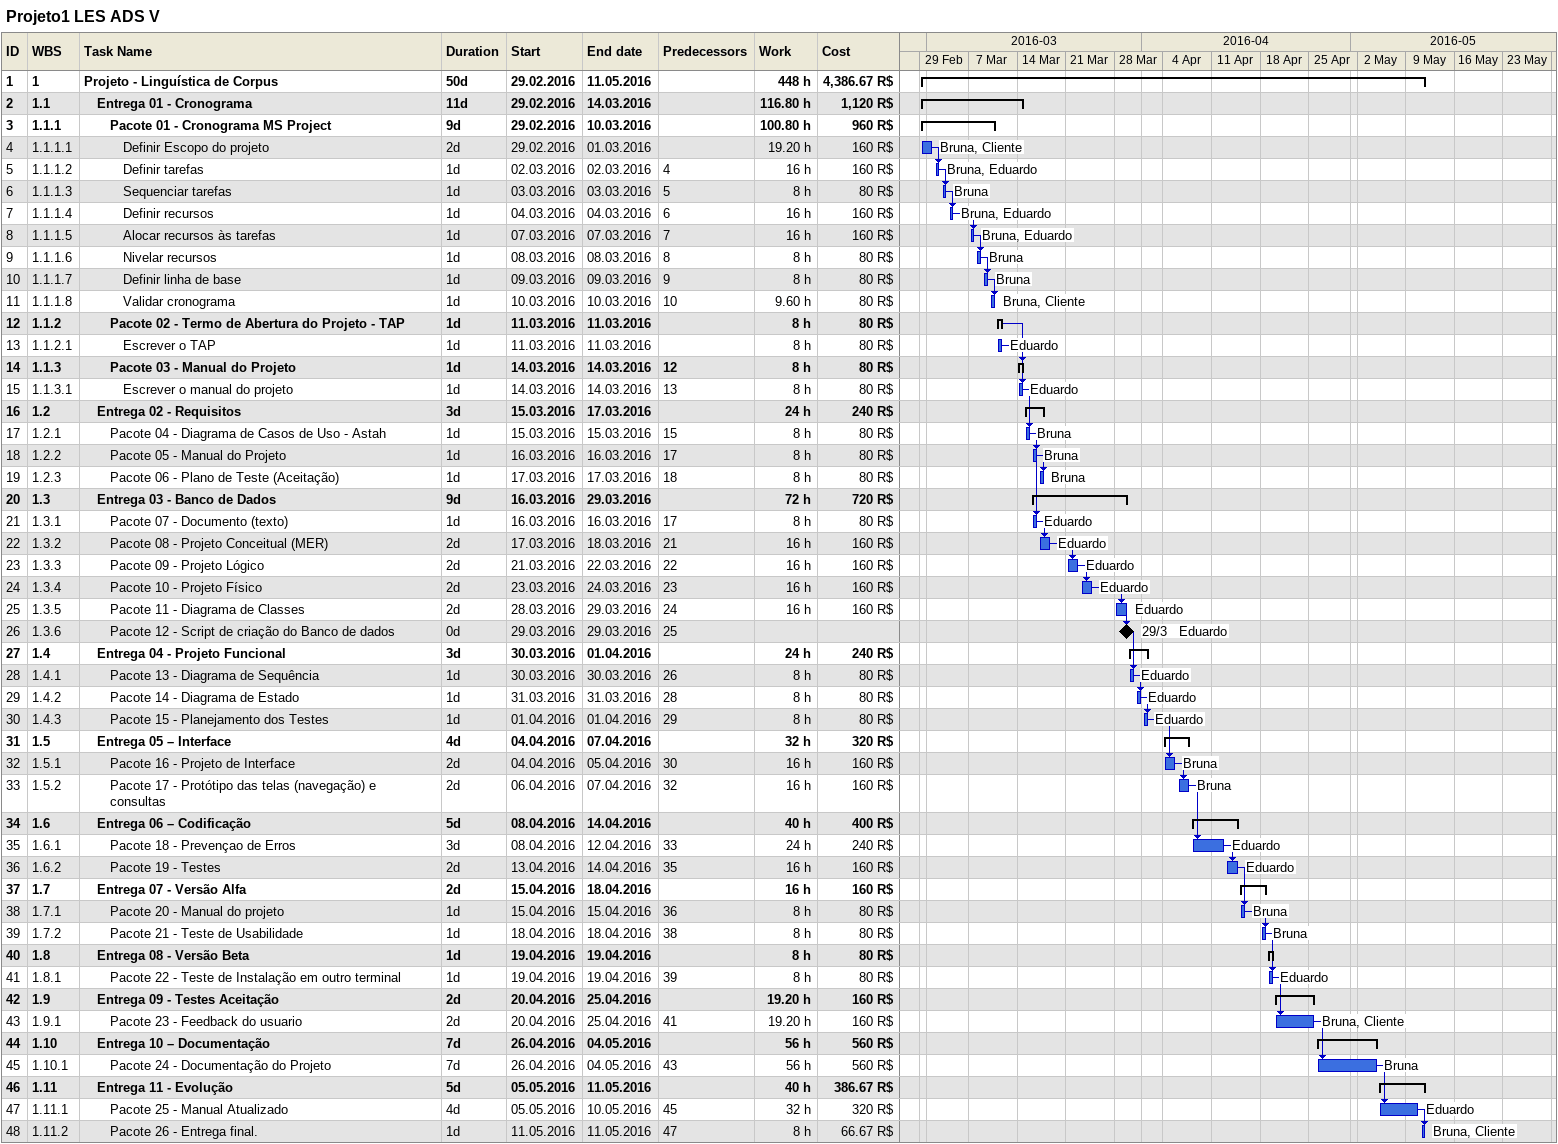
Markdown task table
Projeto1 LES ADS V

| ID | WBS | Task | Duration | Start | Finish | Predecessors | Resources | Work (h) | Cost (R$) |
|---|---|---|---|---|---|---|---|---|---|
| 1 | 1 | **Projeto - Linguística de Corpus** | 50d | 2016-02-29 | 2016-05-11 |  |  | 448 | 4386.67 |
| 2 | 1.1 | **Entrega 01 - Cronograma** | 11d | 2016-02-29 | 2016-03-14 |  |  | 116.80 | 1120 |
| 3 | 1.1.1 | **Pacote 01 - Cronograma MS Project** | 9d | 2016-02-29 | 2016-03-10 |  |  | 100.80 | 960 |
| 4 | 1.1.1.1 | Definir Escopo do projeto | 2d | 2016-02-29 | 2016-03-01 |  | Bruna, Cliente | 19.20 | 160 |
| 5 | 1.1.1.2 | Definir tarefas | 1d | 2016-03-02 | 2016-03-02 | 4 | Bruna, Eduardo | 16 | 160 |
| 6 | 1.1.1.3 | Sequenciar tarefas | 1d | 2016-03-03 | 2016-03-03 | 5 | Bruna | 8 | 80 |
| 7 | 1.1.1.4 | Definir recursos | 1d | 2016-03-04 | 2016-03-04 | 6 | Bruna, Eduardo | 16 | 160 |
| 8 | 1.1.1.5 | Alocar recursos às tarefas | 1d | 2016-03-07 | 2016-03-07 | 7 | Bruna, Eduardo | 16 | 160 |
| 9 | 1.1.1.6 | Nivelar recursos | 1d | 2016-03-08 | 2016-03-08 | 8 | Bruna | 8 | 80 |
| 10 | 1.1.1.7 | Definir linha de base | 1d | 2016-03-09 | 2016-03-09 | 9 | Bruna | 8 | 80 |
| 11 | 1.1.1.8 | Validar cronograma | 1d | 2016-03-10 | 2016-03-10 | 10 | Bruna, Cliente | 9.60 | 80 |
| 12 | 1.1.2 | **Pacote 02 - Termo de Abertura do Projeto - TAP** | 1d | 2016-03-11 | 2016-03-11 |  |  | 8 | 80 |
| 13 | 1.1.2.1 | Escrever o TAP | 1d | 2016-03-11 | 2016-03-11 |  | Eduardo | 8 | 80 |
| 14 | 1.1.3 | **Pacote 03 - Manual do Projeto** | 1d | 2016-03-14 | 2016-03-14 | 12 |  | 8 | 80 |
| 15 | 1.1.3.1 | Escrever o manual do projeto | 1d | 2016-03-14 | 2016-03-14 | 13 | Eduardo | 8 | 80 |
| 16 | 1.2 | **Entrega 02 - Requisitos** | 3d | 2016-03-15 | 2016-03-17 |  |  | 24 | 240 |
| 17 | 1.2.1 | Pacote 04 - Diagrama de Casos de Uso - Astah | 1d | 2016-03-15 | 2016-03-15 | 15 | Bruna | 8 | 80 |
| 18 | 1.2.2 | Pacote 05 - Manual do Projeto | 1d | 2016-03-16 | 2016-03-16 | 17 | Bruna | 8 | 80 |
| 19 | 1.2.3 | Pacote 06 - Plano de Teste (Aceitação) | 1d | 2016-03-17 | 2016-03-17 | 18 | Bruna | 8 | 80 |
| 20 | 1.3 | **Entrega 03 - Banco de Dados** | 9d | 2016-03-16 | 2016-03-29 |  |  | 72 | 720 |
| 21 | 1.3.1 | Pacote 07 - Documento (texto) | 1d | 2016-03-16 | 2016-03-16 | 17 | Eduardo | 8 | 80 |
| 22 | 1.3.2 | Pacote 08 - Projeto Conceitual (MER) | 2d | 2016-03-17 | 2016-03-18 | 21 | Eduardo | 16 | 160 |
| 23 | 1.3.3 | Pacote 09 - Projeto Lógico | 2d | 2016-03-21 | 2016-03-22 | 22 | Eduardo | 16 | 160 |
| 24 | 1.3.4 | Pacote 10 - Projeto Físico | 2d | 2016-03-23 | 2016-03-24 | 23 | Eduardo | 16 | 160 |
| 25 | 1.3.5 | Pacote 11 - Diagrama de Classes | 2d | 2016-03-28 | 2016-03-29 | 24 | Eduardo | 16 | 160 |
| 26 | 1.3.6 | Pacote 12 - Script de criação do Banco de dados | 0d | 2016-03-29 | 2016-03-29 | 25 | Eduardo |  |  |
| 27 | 1.4 | **Entrega 04 - Projeto Funcional** | 3d | 2016-03-30 | 2016-04-01 |  |  | 24 | 240 |
| 28 | 1.4.1 | Pacote 13 - Diagrama de Sequência | 1d | 2016-03-30 | 2016-03-30 | 26 | Eduardo | 8 | 80 |
| 29 | 1.4.2 | Pacote 14 - Diagrama de Estado | 1d | 2016-03-31 | 2016-03-31 | 28 | Eduardo | 8 | 80 |
| 30 | 1.4.3 | Pacote 15 - Planejamento dos Testes | 1d | 2016-04-01 | 2016-04-01 | 29 | Eduardo | 8 | 80 |
| 31 | 1.5 | **Entrega 05 – Interface** | 4d | 2016-04-04 | 2016-04-07 |  |  | 32 | 320 |
| 32 | 1.5.1 | Pacote 16 - Projeto de Interface | 2d | 2016-04-04 | 2016-04-05 | 30 | Bruna | 16 | 160 |
| 33 | 1.5.2 | Pacote 17 - Protótipo das telas (navegação) e consultas | 2d | 2016-04-06 | 2016-04-07 | 32 | Bruna | 16 | 160 |
| 34 | 1.6 | **Entrega 06 – Codificação** | 5d | 2016-04-08 | 2016-04-14 |  |  | 40 | 400 |
| 35 | 1.6.1 | Pacote 18 - Prevençao de Erros | 3d | 2016-04-08 | 2016-04-12 | 33 | Eduardo | 24 | 240 |
| 36 | 1.6.2 | Pacote 19 - Testes | 2d | 2016-04-13 | 2016-04-14 | 35 | Eduardo | 16 | 160 |
| 37 | 1.7 | **Entrega 07 - Versão Alfa** | 2d | 2016-04-15 | 2016-04-18 |  |  | 16 | 160 |
| 38 | 1.7.1 | Pacote 20 - Manual do projeto | 1d | 2016-04-15 | 2016-04-15 | 36 | Bruna | 8 | 80 |
| 39 | 1.7.2 | Pacote 21 - Teste de Usabilidade | 1d | 2016-04-18 | 2016-04-18 | 38 | Bruna | 8 | 80 |
| 40 | 1.8 | **Entrega 08 - Versão Beta** | 1d | 2016-04-19 | 2016-04-19 |  |  | 8 | 80 |
| 41 | 1.8.1 | Pacote 22 - Teste de Instalação em outro terminal | 1d | 2016-04-19 | 2016-04-19 | 39 | Eduardo | 8 | 80 |
| 42 | 1.9 | **Entrega 09 - Testes Aceitação** | 2d | 2016-04-20 | 2016-04-25 |  |  | 19.20 | 160 |
| 43 | 1.9.1 | Pacote 23 - Feedback do usuario | 2d | 2016-04-20 | 2016-04-25 | 41 | Bruna, Cliente | 19.20 | 160 |
| 44 | 1.10 | **Entrega 10 – Documentação** | 7d | 2016-04-26 | 2016-05-04 |  |  | 56 | 560 |
| 45 | 1.10.1 | Pacote 24 - Documentação do Projeto | 7d | 2016-04-26 | 2016-05-04 | 43 | Bruna | 56 | 560 |
| 46 | 1.11 | **Entrega 11 - Evolução** | 5d | 2016-05-05 | 2016-05-11 |  |  | 40 | 386.67 |
| 47 | 1.11.1 | Pacote 25 - Manual Atualizado | 4d | 2016-05-05 | 2016-05-10 | 45 | Eduardo | 32 | 320 |
| 48 | 1.11.2 | Pacote 26 - Entrega final. | 1d | 2016-05-11 | 2016-05-11 | 47 | Bruna, Cliente | 8 | 66.67 |
